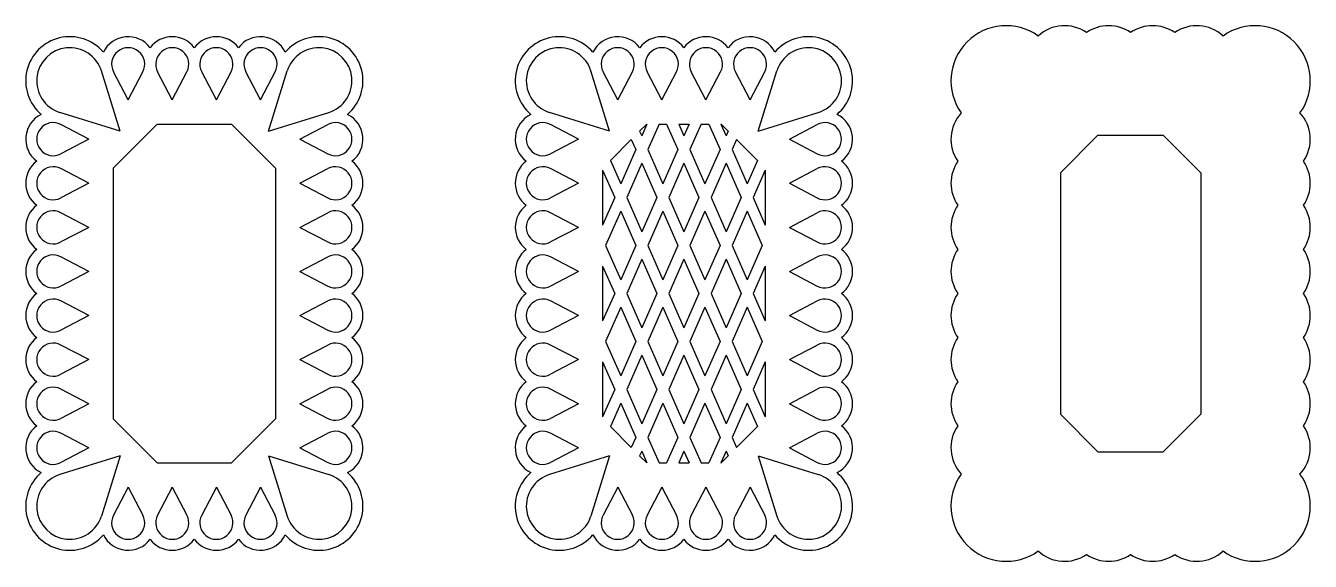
# Model space of a CAD drawing. Extents: x -1143 to -532, y -82 to 235.
# Drawn here: x -1134.2 to -901.2, y -74.2 to 23 of the extents above; entities that cross this region are included whole.
import ezdxf

# ---------------------------------------------------------------- set-up
doc = ezdxf.new("R2010")
doc.units = 0
doc.layers.get('0').update_dxf_attribs({"linetype": 'CONTINUOUS'})

msp = doc.modelspace()

# ---------------------------------------------------------------- linework, layer by layer
for p, q in [((-1117.09119, 3.871762), (-1120.472691, 14.762571)), ((-1115.611997, 9.540502), (-1118.266938, 14.586526)), ((-1115.611997, 9.540502), (-1112.957055, 14.586526)), ((-1107.611997, 9.540502), (-1110.266938, 14.586526)), ((-1107.611997, 9.540502), (-1104.957055, 14.586526)), ((-1099.611997, 9.540502), (-1102.266938, 14.586526)), ((-1099.611997, 9.540502), (-1096.957055, 14.586526)), ((-1091.611997, 9.540502), (-1094.266938, 14.586526)), ((-1091.611997, 9.540502), (-1088.957055, 14.586526)), ((-1090.132803, 3.871762), (-1086.751302, 14.762571)), ((-1028.283008, 3.871762), (-1031.664509, 14.762571)), ((-1026.803814, 9.540502), (-1029.458755, 14.586526)), ((-1026.803814, 9.540502), (-1024.148873, 14.586526)), ((-1018.803814, 9.540502), (-1021.458755, 14.586526)), ((-1018.803814, 9.540502), (-1016.148873, 14.586526)), ((-1010.803814, 9.540502), (-1013.458755, 14.586526)), ((-1010.803814, 9.540502), (-1008.148873, 14.586526)), ((-1002.803814, 9.540502), (-1005.458755, 14.586526)), ((-1002.803814, 9.540502), (-1000.148873, 14.586526)), ((-1001.324621, 3.871762), (-997.943119, 14.762571)), ((-1117.09119, 3.871762), (-1127.981999, 7.253263)), ((-1090.132803, 3.871762), (-1079.241994, 7.253263)), ((-1028.283008, 3.871762), (-1039.173817, 7.253263)), ((-1001.324621, 3.871762), (-990.433811, 7.253263)), ((-1122.75993, 2.392569), (-1127.805954, 5.04751)), ((-1110.361997, 5.142619), (-1118.361997, -2.857381)), ((-1110.361997, 5.142619), (-1096.861997, 5.142619)), ((-1088.861997, -2.857381), (-1096.861997, 5.142619)), ((-1084.464063, 2.392569), (-1079.418039, 5.04751)), ((-1033.951748, 2.392569), (-1038.997772, 5.04751)), ((-1021.553814, 5.142619), (-1022.832123, 3.86431)), ((-1021.504721, 5.142619), (-1022.44912, 2.992208)), ((-1021.553814, 5.142619), (-1021.504721, 5.142619)), ((-1019.320348, 5.142619), (-1021.356934, 0.505283)), ((-1019.320348, 5.142619), (-1017.932586, 5.142619)), ((-1017.932586, 5.142619), (-1015.896001, 0.505283)), ((-1015.748213, 5.142619), (-1014.803814, 2.992208)), ((-1015.748213, 5.142619), (-1013.859415, 5.142619)), ((-1013.859415, 5.142619), (-1014.803814, 2.992208)), ((-1011.675042, 5.142619), (-1013.711628, 0.505283)), ((-1011.675042, 5.142619), (-1010.28728, 5.142619)), ((-1010.28728, 5.142619), (-1008.250695, 0.505283)), ((-1008.102907, 5.142619), (-1007.158508, 2.992208)), ((-1008.102907, 5.142619), (-1008.053814, 5.142619)), ((-1006.775506, 3.86431), (-1008.053814, 5.142619)), ((-995.655881, 2.392569), (-990.609857, 5.04751)), ((-1122.75993, 2.392569), (-1127.805954, -0.262373)), ((-1084.464063, 2.392569), (-1079.418039, -0.262373)), ((-1033.951748, 2.392569), (-1038.997772, -0.262373)), ((-1024.349922, 2.346511), (-1028.14442, -1.447987)), ((-1024.349922, 2.346511), (-1023.541307, 0.505283)), ((-1022.832123, 3.86431), (-1022.44912, 2.992208)), ((-1006.775506, 3.86431), (-1007.158508, 2.992208)), ((-1005.257706, 2.346511), (-1006.066321, 0.505283)), ((-1001.463209, -1.447987), (-1005.257706, 2.346511)), ((-995.655881, 2.392569), (-990.609857, -0.262373)), ((-939.689371, 3.142619), (-946.517799, -3.685809)), ((-939.689371, 3.142619), (-927.846226, 3.142619)), ((-921.017799, -3.685809), (-927.846226, 3.142619)), ((-1023.541307, 0.505283), (-1026.271774, -5.71203)), ((-1021.356934, 0.505283), (-1018.626467, -5.71203)), ((-1015.896001, 0.505283), (-1018.626467, -5.71203)), ((-1013.711628, 0.505283), (-1010.981161, -5.71203)), ((-1008.250695, 0.505283), (-1010.981161, -5.71203)), ((-1006.066321, 0.505283), (-1003.335855, -5.71203)), ((-1028.14442, -1.447987), (-1026.271774, -5.71203)), ((-1022.44912, -1.981642), (-1025.179587, -8.198955)), ((-1022.44912, -1.981642), (-1019.718654, -8.198955)), ((-1014.803814, -1.981642), (-1017.534281, -8.198955)), ((-1014.803814, -1.981642), (-1012.073348, -8.198955)), ((-1007.158508, -1.981642), (-1009.888974, -8.198955)), ((-1007.158508, -1.981642), (-1004.428041, -8.198955)), ((-1001.463209, -1.447987), (-1003.335855, -5.71203)), ((-1122.75993, -5.607431), (-1127.805954, -2.95249)), ((-1118.361997, -2.857381), (-1118.361997, -48.357481)), ((-1088.861997, -2.857381), (-1088.861997, -48.357481)), ((-1084.464063, -5.607431), (-1079.418039, -2.95249)), ((-1033.951748, -5.607431), (-1038.997772, -2.95249)), ((-1029.553814, -3.212625), (-1027.36396, -8.198955)), ((-1029.553814, -3.212625), (-1029.553814, -13.185285)), ((-1000.053814, -3.212625), (-1002.243668, -8.198955)), ((-1000.053814, -3.212625), (-1000.053814, -13.185285)), ((-995.655881, -5.607431), (-990.609857, -2.95249)), ((-946.517799, -3.685809), (-946.517799, -47.529054)), ((-921.017799, -3.685809), (-921.017799, -47.529054)), ((-1122.75993, -5.607431), (-1127.805954, -8.262373)), ((-1084.464063, -5.607431), (-1079.418039, -8.262373)), ((-1033.951748, -5.607431), (-1038.997772, -8.262373)), ((-995.655881, -5.607431), (-990.609857, -8.262373)), ((-1027.36396, -8.198955), (-1029.553814, -13.185285)), ((-1025.179587, -8.198955), (-1022.44912, -14.416268)), ((-1019.718654, -8.198955), (-1022.44912, -14.416268)), ((-1017.534281, -8.198955), (-1014.803814, -14.416268)), ((-1012.073348, -8.198955), (-1014.803814, -14.416268)), ((-1009.888974, -8.198955), (-1007.158508, -14.416268)), ((-1004.428041, -8.198955), (-1007.158508, -14.416268)), ((-1002.243668, -8.198955), (-1000.053814, -13.185285)), ((-1122.75993, -13.607431), (-1127.805954, -10.95249)), ((-1084.464063, -13.607431), (-1079.418039, -10.95249)), ((-1033.951748, -13.607431), (-1038.997772, -10.95249)), ((-1026.271774, -10.685881), (-1029.00224, -16.903193)), ((-1026.271774, -10.685881), (-1023.541307, -16.903193)), ((-1018.626467, -10.685881), (-1021.356934, -16.903193)), ((-1018.626467, -10.685881), (-1015.896001, -16.903193)), ((-1010.981161, -10.685881), (-1013.711628, -16.903193)), ((-1010.981161, -10.685881), (-1008.250695, -16.903193)), ((-1003.335855, -10.685881), (-1006.066321, -16.903193)), ((-1003.335855, -10.685881), (-1000.605388, -16.903193)), ((-995.655881, -13.607431), (-990.609857, -10.95249)), ((-1122.75993, -13.607431), (-1127.805954, -16.262373)), ((-1084.464063, -13.607431), (-1079.418039, -16.262373)), ((-1033.951748, -13.607431), (-1038.997772, -16.262373)), ((-995.655881, -13.607431), (-990.609857, -16.262373)), ((-1029.00224, -16.903193), (-1026.271774, -23.120506)), ((-1023.541307, -16.903193), (-1026.271774, -23.120506)), ((-1021.356934, -16.903193), (-1018.626467, -23.120506)), ((-1015.896001, -16.903193), (-1018.626467, -23.120506)), ((-1013.711628, -16.903193), (-1010.981161, -23.120506)), ((-1008.250695, -16.903193), (-1010.981161, -23.120506)), ((-1006.066321, -16.903193), (-1003.335855, -23.120506)), ((-1000.605388, -16.903193), (-1003.335855, -23.120506)), ((-1122.75993, -21.607431), (-1127.805954, -18.95249)), ((-1084.464063, -21.607431), (-1079.418039, -18.95249)), ((-1033.951748, -21.607431), (-1038.997772, -18.95249)), ((-1029.553814, -20.621101), (-1027.36396, -25.607431)), ((-1029.553814, -20.621101), (-1029.553814, -30.593762)), ((-1022.44912, -19.390119), (-1025.179587, -25.607431)), ((-1022.44912, -19.390119), (-1019.718654, -25.607431)), ((-1014.803814, -19.390119), (-1017.534281, -25.607431)), ((-1014.803814, -19.390119), (-1012.073348, -25.607431)), ((-1007.158508, -19.390119), (-1009.888974, -25.607431)), ((-1007.158508, -19.390119), (-1004.428041, -25.607431)), ((-1000.053814, -20.621101), (-1002.243668, -25.607431)), ((-1000.053814, -20.621101), (-1000.053814, -30.593762)), ((-995.655881, -21.607431), (-990.609857, -18.95249)), ((-1122.75993, -21.607431), (-1127.805954, -24.262373)), ((-1084.464063, -21.607431), (-1079.418039, -24.262373)), ((-1033.951748, -21.607431), (-1038.997772, -24.262373)), ((-995.655881, -21.607431), (-990.609857, -24.262373)), ((-1027.36396, -25.607431), (-1029.553814, -30.593762)), ((-1025.179587, -25.607431), (-1022.44912, -31.824744)), ((-1019.718654, -25.607431), (-1022.44912, -31.824744)), ((-1017.534281, -25.607431), (-1014.803814, -31.824744)), ((-1012.073348, -25.607431), (-1014.803814, -31.824744)), ((-1009.888974, -25.607431), (-1007.158508, -31.824744)), ((-1004.428041, -25.607431), (-1007.158508, -31.824744)), ((-1002.243668, -25.607431), (-1000.053814, -30.593762)), ((-1122.75993, -29.607431), (-1127.805954, -26.95249)), ((-1084.464063, -29.607431), (-1079.418039, -26.95249)), ((-1033.951748, -29.607431), (-1038.997772, -26.95249)), ((-995.655881, -29.607431), (-990.609857, -26.95249)), ((-1122.75993, -29.607431), (-1127.805954, -32.262373)), ((-1084.464063, -29.607431), (-1079.418039, -32.262373)), ((-1033.951748, -29.607431), (-1038.997772, -32.262373)), ((-1026.271774, -28.094357), (-1029.00224, -34.31167)), ((-1026.271774, -28.094357), (-1023.541307, -34.31167)), ((-1018.626467, -28.094357), (-1021.356934, -34.31167)), ((-1018.626467, -28.094357), (-1015.896001, -34.31167)), ((-1010.981161, -28.094357), (-1013.711628, -34.31167)), ((-1010.981161, -28.094357), (-1008.250695, -34.31167)), ((-1003.335855, -28.094357), (-1006.066321, -34.31167)), ((-1003.335855, -28.094357), (-1000.605388, -34.31167)), ((-995.655881, -29.607431), (-990.609857, -32.262373)), ((-1122.75993, -37.607431), (-1127.805954, -34.95249)), ((-1084.464063, -37.607431), (-1079.418039, -34.95249)), ((-1033.951748, -37.607431), (-1038.997772, -34.95249)), ((-1029.00224, -34.31167), (-1026.271774, -40.528982)), ((-1023.541307, -34.31167), (-1026.271774, -40.528982)), ((-1021.356934, -34.31167), (-1018.626467, -40.528982)), ((-1015.896001, -34.31167), (-1018.626467, -40.528982)), ((-1013.711628, -34.31167), (-1010.981161, -40.528982)), ((-1008.250695, -34.31167), (-1010.981161, -40.528982)), ((-1006.066321, -34.31167), (-1003.335855, -40.528982)), ((-1000.605388, -34.31167), (-1003.335855, -40.528982)), ((-995.655881, -37.607431), (-990.609857, -34.95249)), ((-1022.44912, -36.798595), (-1025.179587, -43.015908)), ((-1022.44912, -36.798595), (-1019.718654, -43.015908)), ((-1014.803814, -36.798595), (-1017.534281, -43.015908)), ((-1014.803814, -36.798595), (-1012.073348, -43.015908)), ((-1007.158508, -36.798595), (-1009.888974, -43.015908)), ((-1007.158508, -36.798595), (-1004.428041, -43.015908)), ((-1122.75993, -37.607431), (-1127.805954, -40.262373)), ((-1084.464063, -37.607431), (-1079.418039, -40.262373)), ((-1033.951748, -37.607431), (-1038.997772, -40.262373)), ((-1029.553814, -38.029577), (-1027.36396, -43.015908)), ((-1029.553814, -38.029577), (-1029.553814, -48.002238)), ((-1000.053814, -38.029577), (-1002.243668, -43.015908)), ((-1000.053814, -38.029577), (-1000.053814, -48.002238)), ((-995.655881, -37.607431), (-990.609857, -40.262373)), ((-1122.75993, -45.607431), (-1127.805954, -42.95249)), ((-1084.464063, -45.607431), (-1079.418039, -42.95249)), ((-1033.951748, -45.607431), (-1038.997772, -42.95249)), ((-1027.36396, -43.015908), (-1029.553814, -48.002238)), ((-1025.179587, -43.015908), (-1022.44912, -49.23322)), ((-1019.718654, -43.015908), (-1022.44912, -49.23322)), ((-1017.534281, -43.015908), (-1014.803814, -49.23322)), ((-1012.073348, -43.015908), (-1014.803814, -49.23322)), ((-1009.888974, -43.015908), (-1007.158508, -49.23322)), ((-1004.428041, -43.015908), (-1007.158508, -49.23322)), ((-1002.243668, -43.015908), (-1000.053814, -48.002238)), ((-995.655881, -45.607431), (-990.609857, -42.95249)), ((-1122.75993, -45.607431), (-1127.805954, -48.262373)), ((-1084.464063, -45.607431), (-1079.418039, -48.262373)), ((-1033.951748, -45.607431), (-1038.997772, -48.262373)), ((-1026.271774, -45.502833), (-1028.14442, -49.766876)), ((-1026.271774, -45.502833), (-1023.541307, -51.720146)), ((-1018.626467, -45.502833), (-1021.356934, -51.720146)), ((-1018.626467, -45.502833), (-1015.896001, -51.720146)), ((-1010.981161, -45.502833), (-1013.711628, -51.720146)), ((-1010.981161, -45.502833), (-1008.250695, -51.720146)), ((-1003.335855, -45.502833), (-1006.066321, -51.720146)), ((-1003.335855, -45.502833), (-1001.463209, -49.766876)), ((-995.655881, -45.607431), (-990.609857, -48.262373)), ((-1118.361997, -48.357481), (-1110.361997, -56.357481)), ((-1096.861997, -56.357481), (-1088.861997, -48.357481)), ((-946.517799, -47.529054), (-939.689371, -54.357481)), ((-927.846226, -54.357481), (-921.017799, -47.529054)), ((-1122.75993, -53.607431), (-1127.805954, -50.95249)), ((-1084.464063, -53.607431), (-1079.418039, -50.95249)), ((-1033.951748, -53.607431), (-1038.997772, -50.95249)), ((-1028.14442, -49.766876), (-1024.349922, -53.561374)), ((-1005.257706, -53.561374), (-1001.463209, -49.766876)), ((-995.655881, -53.607431), (-990.609857, -50.95249)), ((-1023.541307, -51.720146), (-1024.349922, -53.561374)), ((-1021.356934, -51.720146), (-1019.320348, -56.357481)), ((-1015.896001, -51.720146), (-1017.932586, -56.357481)), ((-1013.711628, -51.720146), (-1011.675042, -56.357481)), ((-1008.250695, -51.720146), (-1010.28728, -56.357481)), ((-1006.066321, -51.720146), (-1005.257706, -53.561374)), ((-1117.09119, -55.086625), (-1127.981999, -58.468126)), ((-1122.75993, -53.607431), (-1127.805954, -56.262373)), ((-1117.09119, -55.086625), (-1120.472691, -65.977434)), ((-1090.132803, -55.086625), (-1086.751302, -65.977434)), ((-1090.132803, -55.086625), (-1079.241994, -58.468126)), ((-1084.464063, -53.607431), (-1079.418039, -56.262373)), ((-1028.283008, -55.086625), (-1039.173817, -58.468126)), ((-1033.951748, -53.607431), (-1038.997772, -56.262373)), ((-1028.283008, -55.086625), (-1031.664509, -65.977434)), ((-1022.44912, -54.207071), (-1022.832123, -55.079173)), ((-1022.832123, -55.079173), (-1021.553814, -56.357481)), ((-1022.44912, -54.207071), (-1021.504721, -56.357481)), ((-1014.803814, -54.207071), (-1015.748213, -56.357481)), ((-1014.803814, -54.207071), (-1013.859415, -56.357481)), ((-1007.158508, -54.207071), (-1008.102907, -56.357481)), ((-1008.053814, -56.357481), (-1006.775506, -55.079173)), ((-1007.158508, -54.207071), (-1006.775506, -55.079173)), ((-1001.324621, -55.086625), (-997.943119, -65.977434)), ((-1001.324621, -55.086625), (-990.433811, -58.468126)), ((-995.655881, -53.607431), (-990.609857, -56.262373)), ((-939.689371, -54.357481), (-927.846226, -54.357481)), ((-1110.361997, -56.357481), (-1096.861997, -56.357481)), ((-1021.553814, -56.357481), (-1021.504721, -56.357481)), ((-1019.320348, -56.357481), (-1017.932586, -56.357481)), ((-1015.748213, -56.357481), (-1013.859415, -56.357481)), ((-1011.675042, -56.357481), (-1010.28728, -56.357481)), ((-1008.102907, -56.357481), (-1008.053814, -56.357481)), ((-1115.611997, -60.755365), (-1118.266938, -65.801389)), ((-1115.611997, -60.755365), (-1112.957055, -65.801389)), ((-1107.611997, -60.755365), (-1110.266938, -65.801389)), ((-1107.611997, -60.755365), (-1104.957055, -65.801389)), ((-1099.611997, -60.755365), (-1102.266938, -65.801389)), ((-1099.611997, -60.755365), (-1096.957055, -65.801389)), ((-1091.611997, -60.755365), (-1094.266938, -65.801389)), ((-1091.611997, -60.755365), (-1088.957055, -65.801389)), ((-1026.803814, -60.755365), (-1029.458755, -65.801389)), ((-1026.803814, -60.755365), (-1024.148873, -65.801389)), ((-1018.803814, -60.755365), (-1021.458755, -65.801389)), ((-1018.803814, -60.755365), (-1016.148873, -65.801389)), ((-1010.803814, -60.755365), (-1013.458755, -65.801389)), ((-1010.803814, -60.755365), (-1008.148873, -65.801389)), ((-1002.803814, -60.755365), (-1005.458755, -65.801389)), ((-1002.803814, -60.755365), (-1000.148873, -65.801389))]:
    msp.add_line(p, q)
for centre, radius, start, end in [((-1126.202839, 12.983411), 8, 40.391499, 229.608501), ((-1115.611997, 15.983411), 5, 36.869898, 154.09941), ((-1107.611997, 15.983411), 5, 36.869898, 143.130102), ((-1099.611997, 15.983411), 5, 36.869898, 143.130102), ((-1091.611997, 15.983411), 5, 25.90059, 143.130102), ((-1081.021154, 12.983411), 8, 310.391499, 139.608501), ((-1037.394656, 12.983411), 8, 40.391499, 229.608501), ((-1026.803814, 15.983411), 5, 36.869898, 154.09941), ((-1018.803814, 15.983411), 5, 36.869898, 143.130102), ((-1010.803814, 15.983411), 5, 36.869898, 143.130102), ((-1002.803814, 15.983411), 5, 25.90059, 143.130102), ((-992.212972, 12.983411), 8, 310.391499, 139.608501), ((-956.358641, 12.983411), 10, 54.36809, 215.63191), ((-945.767799, 15.983411), 7, 55.150095, 132.900433), ((-937.767799, 15.983411), 7, 55.150095, 124.849905), ((-929.767799, 15.983411), 7, 55.150095, 124.849905), ((-921.767799, 15.983411), 7, 47.099567, 124.849905), ((-911.176957, 12.983411), 10, 324.36809, 125.63191), ((-1126.202839, 12.983411), 6, 17.249113, 252.750887), ((-1115.611997, 15.983411), 3, 332.249113, 207.750887), ((-1107.611997, 15.983411), 3, 332.249113, 207.750887), ((-1099.611997, 15.983411), 3, 332.249113, 207.750887), ((-1091.611997, 15.983411), 3, 332.249113, 207.750887), ((-1081.021154, 12.983411), 6, 287.249113, 162.750887), ((-1037.394656, 12.983411), 6, 17.249113, 252.750887), ((-1026.803814, 15.983411), 3, 332.249113, 207.750887), ((-1018.803814, 15.983411), 3, 332.249113, 207.750887), ((-1010.803814, 15.983411), 3, 332.249113, 207.750887), ((-1002.803814, 15.983411), 3, 332.249113, 207.750887), ((-992.212972, 12.983411), 6, 287.249113, 162.750887), ((-959.358641, 2.392569), 7, 137.099567, 214.849905), ((-908.176957, 2.392569), 7, 325.150095, 42.900433), ((-1129.202839, 2.392569), 5, 115.90059, 233.130102), ((-1129.202839, 2.392569), 3, 62.249113, 297.750887), ((-1078.021154, 2.392569), 3, 242.249113, 117.750887), ((-1078.021154, 2.392569), 5, 306.869898, 64.09941), ((-1040.394656, 2.392569), 5, 115.90059, 233.130102), ((-1040.394656, 2.392569), 3, 62.249113, 297.750887), ((-989.212972, 2.392569), 3, 242.249113, 117.750887), ((-989.212972, 2.392569), 5, 306.869898, 64.09941), ((-1129.202839, -5.607431), 5, 126.869898, 233.130102), ((-1078.021154, -5.607431), 5, 306.869898, 53.130102), ((-1040.394656, -5.607431), 5, 126.869898, 233.130102), ((-989.212972, -5.607431), 5, 306.869898, 53.130102), ((-959.358641, -5.607431), 7, 145.150095, 214.849905), ((-908.176957, -5.607431), 7, 325.150095, 34.849905), ((-1129.202839, -5.607431), 3, 62.249113, 297.750887), ((-1078.021154, -5.607431), 3, 242.249113, 117.750887), ((-1040.394656, -5.607431), 3, 62.249113, 297.750887), ((-989.212972, -5.607431), 3, 242.249113, 117.750887), ((-1129.202839, -13.607431), 5, 126.869898, 233.130102), ((-1129.202839, -13.607431), 3, 62.249113, 297.750887), ((-1078.021154, -13.607431), 3, 242.249113, 117.750887), ((-1078.021154, -13.607431), 5, 306.869898, 53.130102), ((-1040.394656, -13.607431), 5, 126.869898, 233.130102), ((-1040.394656, -13.607431), 3, 62.249113, 297.750887), ((-989.212972, -13.607431), 3, 242.249113, 117.750887), ((-989.212972, -13.607431), 5, 306.869898, 53.130102), ((-959.358641, -13.607431), 7, 145.150095, 214.849905), ((-908.176957, -13.607431), 7, 325.150095, 34.849905), ((-1129.202839, -21.607431), 5, 126.869898, 233.130102), ((-1129.202839, -21.607431), 3, 62.249113, 297.750887), ((-1078.021154, -21.607431), 3, 242.249113, 117.750887), ((-1078.021154, -21.607431), 5, 306.869898, 53.130102), ((-1040.394656, -21.607431), 5, 126.869898, 233.130102), ((-1040.394656, -21.607431), 3, 62.249113, 297.750887), ((-989.212972, -21.607431), 3, 242.249113, 117.750887), ((-989.212972, -21.607431), 5, 306.869898, 53.130102), ((-959.358641, -21.607431), 7, 145.150095, 214.849905), ((-908.176957, -21.607431), 7, 325.150095, 34.849905), ((-1129.202839, -29.607431), 5, 126.869898, 233.130102), ((-1078.021154, -29.607431), 5, 306.869898, 53.130102), ((-1040.394656, -29.607431), 5, 126.869898, 233.130102), ((-989.212972, -29.607431), 5, 306.869898, 53.130102), ((-959.358641, -29.607431), 7, 145.150095, 214.849905), ((-908.176957, -29.607431), 7, 325.150095, 34.849905), ((-1129.202839, -29.607431), 3, 62.249113, 297.750887), ((-1078.021154, -29.607431), 3, 242.249113, 117.750887), ((-1040.394656, -29.607431), 3, 62.249113, 297.750887), ((-989.212972, -29.607431), 3, 242.249113, 117.750887), ((-1129.202839, -37.607431), 5, 126.869898, 233.130102), ((-1129.202839, -37.607431), 3, 62.249113, 297.750887), ((-1078.021154, -37.607431), 3, 242.249113, 117.750887), ((-1078.021154, -37.607431), 5, 306.869898, 53.130102), ((-1040.394656, -37.607431), 5, 126.869898, 233.130102), ((-1040.394656, -37.607431), 3, 62.249113, 297.750887), ((-989.212972, -37.607431), 3, 242.249113, 117.750887), ((-989.212972, -37.607431), 5, 306.869898, 53.130102), ((-959.358641, -37.607431), 7, 145.150095, 214.849905), ((-908.176957, -37.607431), 7, 325.150095, 34.849905), ((-1129.202839, -45.607431), 5, 126.869898, 233.130102), ((-1078.021154, -45.607431), 5, 306.869898, 53.130102), ((-1040.394656, -45.607431), 5, 126.869898, 233.130102), ((-989.212972, -45.607431), 5, 306.869898, 53.130102), ((-959.358641, -45.607431), 7, 145.150095, 214.849905), ((-908.176957, -45.607431), 7, 325.150095, 34.849905), ((-1129.202839, -45.607431), 3, 62.249113, 297.750887), ((-1078.021154, -45.607431), 3, 242.249113, 117.750887), ((-1040.394656, -45.607431), 3, 62.249113, 297.750887), ((-989.212972, -45.607431), 3, 242.249113, 117.750887), ((-1129.202839, -53.607431), 5, 126.869898, 244.09941), ((-1129.202839, -53.607431), 3, 62.249113, 297.750887), ((-1078.021154, -53.607431), 3, 242.249113, 117.750887), ((-1078.021154, -53.607431), 5, 295.90059, 53.130102), ((-1040.394656, -53.607431), 5, 126.869898, 244.09941), ((-1040.394656, -53.607431), 3, 62.249113, 297.750887), ((-989.212972, -53.607431), 3, 242.249113, 117.750887), ((-989.212972, -53.607431), 5, 295.90059, 53.130102), ((-959.358641, -53.607431), 7, 145.150095, 222.900433), ((-908.176957, -53.607431), 7, 317.099567, 34.849905), ((-1126.202839, -64.198274), 8, 130.391499, 319.608501), ((-1081.021154, -64.198274), 8, 220.391499, 49.608501), ((-1037.394656, -64.198274), 8, 130.391499, 319.608501), ((-992.212972, -64.198274), 8, 220.391499, 49.608501), ((-1126.202839, -64.198274), 6, 107.249113, 342.750887), ((-1081.021154, -64.198274), 6, 197.249113, 72.750887), ((-1037.394656, -64.198274), 6, 107.249113, 342.750887), ((-992.212972, -64.198274), 6, 197.249113, 72.750887), ((-956.358641, -64.198274), 10, 144.36809, 305.63191), ((-911.176957, -64.198274), 10, 234.36809, 35.63191), ((-1115.611997, -67.198274), 3, 152.249113, 27.750887), ((-1107.611997, -67.198274), 3, 152.249113, 27.750887), ((-1099.611997, -67.198274), 3, 152.249113, 27.750887), ((-1091.611997, -67.198274), 3, 152.249113, 27.750887), ((-1026.803814, -67.198274), 3, 152.249113, 27.750887), ((-1018.803814, -67.198274), 3, 152.249113, 27.750887), ((-1010.803814, -67.198274), 3, 152.249113, 27.750887), ((-1002.803814, -67.198274), 3, 152.249113, 27.750887), ((-1115.611997, -67.198274), 5, 205.90059, 323.130102), ((-1091.611997, -67.198274), 5, 216.869898, 334.09941), ((-1026.803814, -67.198274), 5, 205.90059, 323.130102), ((-1002.803814, -67.198274), 5, 216.869898, 334.09941), ((-1107.611997, -67.198274), 5, 216.869898, 323.130102), ((-1099.611997, -67.198274), 5, 216.869898, 323.130102), ((-1018.803814, -67.198274), 5, 216.869898, 323.130102), ((-1010.803814, -67.198274), 5, 216.869898, 323.130102), ((-945.767799, -67.198274), 7, 227.099567, 304.849905), ((-937.767799, -67.198274), 7, 235.150095, 304.849905), ((-929.767799, -67.198274), 7, 235.150095, 304.849905), ((-921.767799, -67.198274), 7, 235.150095, 312.900433)]:
    msp.add_arc(centre, radius, start, end)

doc.saveas('drawing.dxf')
